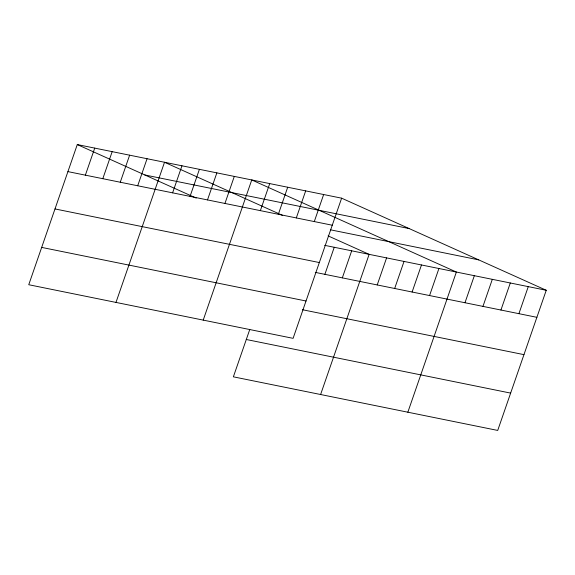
<?xml version="1.0" encoding="UTF-8"?>
<svg xmlns="http://www.w3.org/2000/svg" width="575" height="575" viewBox="0 0 575 575"><rect width="100%" height="100%" fill="white"/><g stroke="black" fill="none" stroke-linecap="round" stroke-linejoin="round"><path stroke-width="0.86" d="M341.629 198.174L77.287 144.569L28.75 284.726L293.092 338.337L341.629 198.174L546.25 290.274L497.713 430.431L233.371 376.826L249.773 329.468M85.366 175.152L94.731 148.106M102.81 178.688L112.175 151.642M120.261 182.232L129.627 155.178M137.705 185.768L147.071 158.722M115.985 302.414L164.522 162.258L282.641 215.424M172.601 192.841L181.966 165.794M190.045 196.384L199.41 169.33M207.496 199.92L216.861 172.874M224.94 203.457L234.305 176.41M203.219 320.11L251.749 179.946L456.37 272.047L407.84 412.21M260.36 210.644L269.725 183.59M278.336 214.288L287.701 187.242M296.312 217.932L305.677 190.886M314.288 221.576L323.653 194.53M324.882 274.325L334.248 247.279M342.326 277.869L351.692 250.815M320.606 394.515L369.136 254.358L328.138 235.901M377.222 284.941L386.587 257.895M394.666 288.478L404.031 261.431M412.11 292.021L421.482 264.967M429.561 295.557L438.926 268.511M464.981 302.738L474.346 275.691M482.957 306.382L492.322 279.335M500.933 310.033L510.298 282.979M518.909 313.677L528.274 286.63M144.807 174.958L409.156 228.57M67.922 171.616L332.264 225.22M330.402 229.799L478.723 259.878M324.652 245.331L546.25 290.274M54.992 208.941L319.341 262.552M315.28 272.385L536.885 317.321M41.673 247.401L306.022 301.005M302.357 309.709L523.962 354.646M246.294 339.502L510.643 393.106M77.287 144.569L196.197 198.088"/></g></svg>
